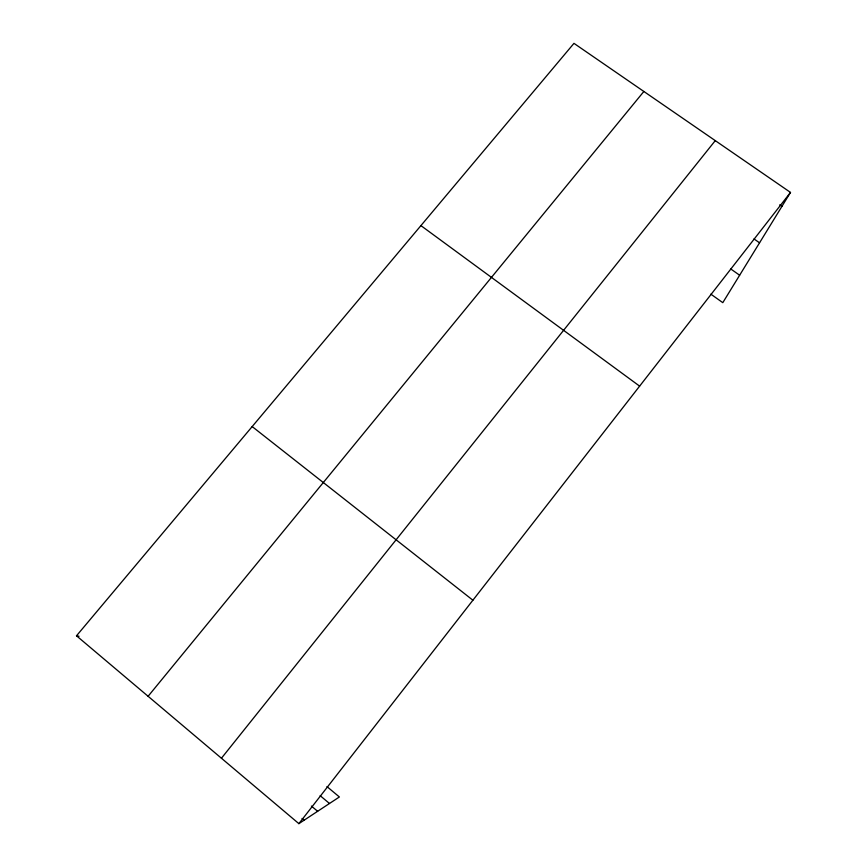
<?xml version="1.0" encoding="UTF-8"?>
<svg xmlns="http://www.w3.org/2000/svg" width="867" height="867" viewBox="0 0 867 867"><rect width="100%" height="100%" fill="white"/><g stroke="black" fill="none" stroke-linecap="round" stroke-linejoin="round"><path stroke-width="1.3" d="M326.967 786.597L339.387 796.968L298.877 823.65L76.502 635.793L573.965 43.35L790.498 192.42L722.796 302.659L710.842 294.141M298.877 823.65L790.498 192.42M221.432 758.235L715.275 140.627M148.105 696.277L643.856 91.469M76.502 635.793L79.049 636.259M779.726 204.818L781.936 206.346M754.008 238.934L759.546 242.814M730.827 269.008L739.638 275.229M420.918 225.615L639.618 386.129M252.178 426.575L472.894 600.213M320.151 795.668L329.482 803.481M311.416 806.072L317.636 811.295M302.041 818.47L304.1 820.204"/></g></svg>
